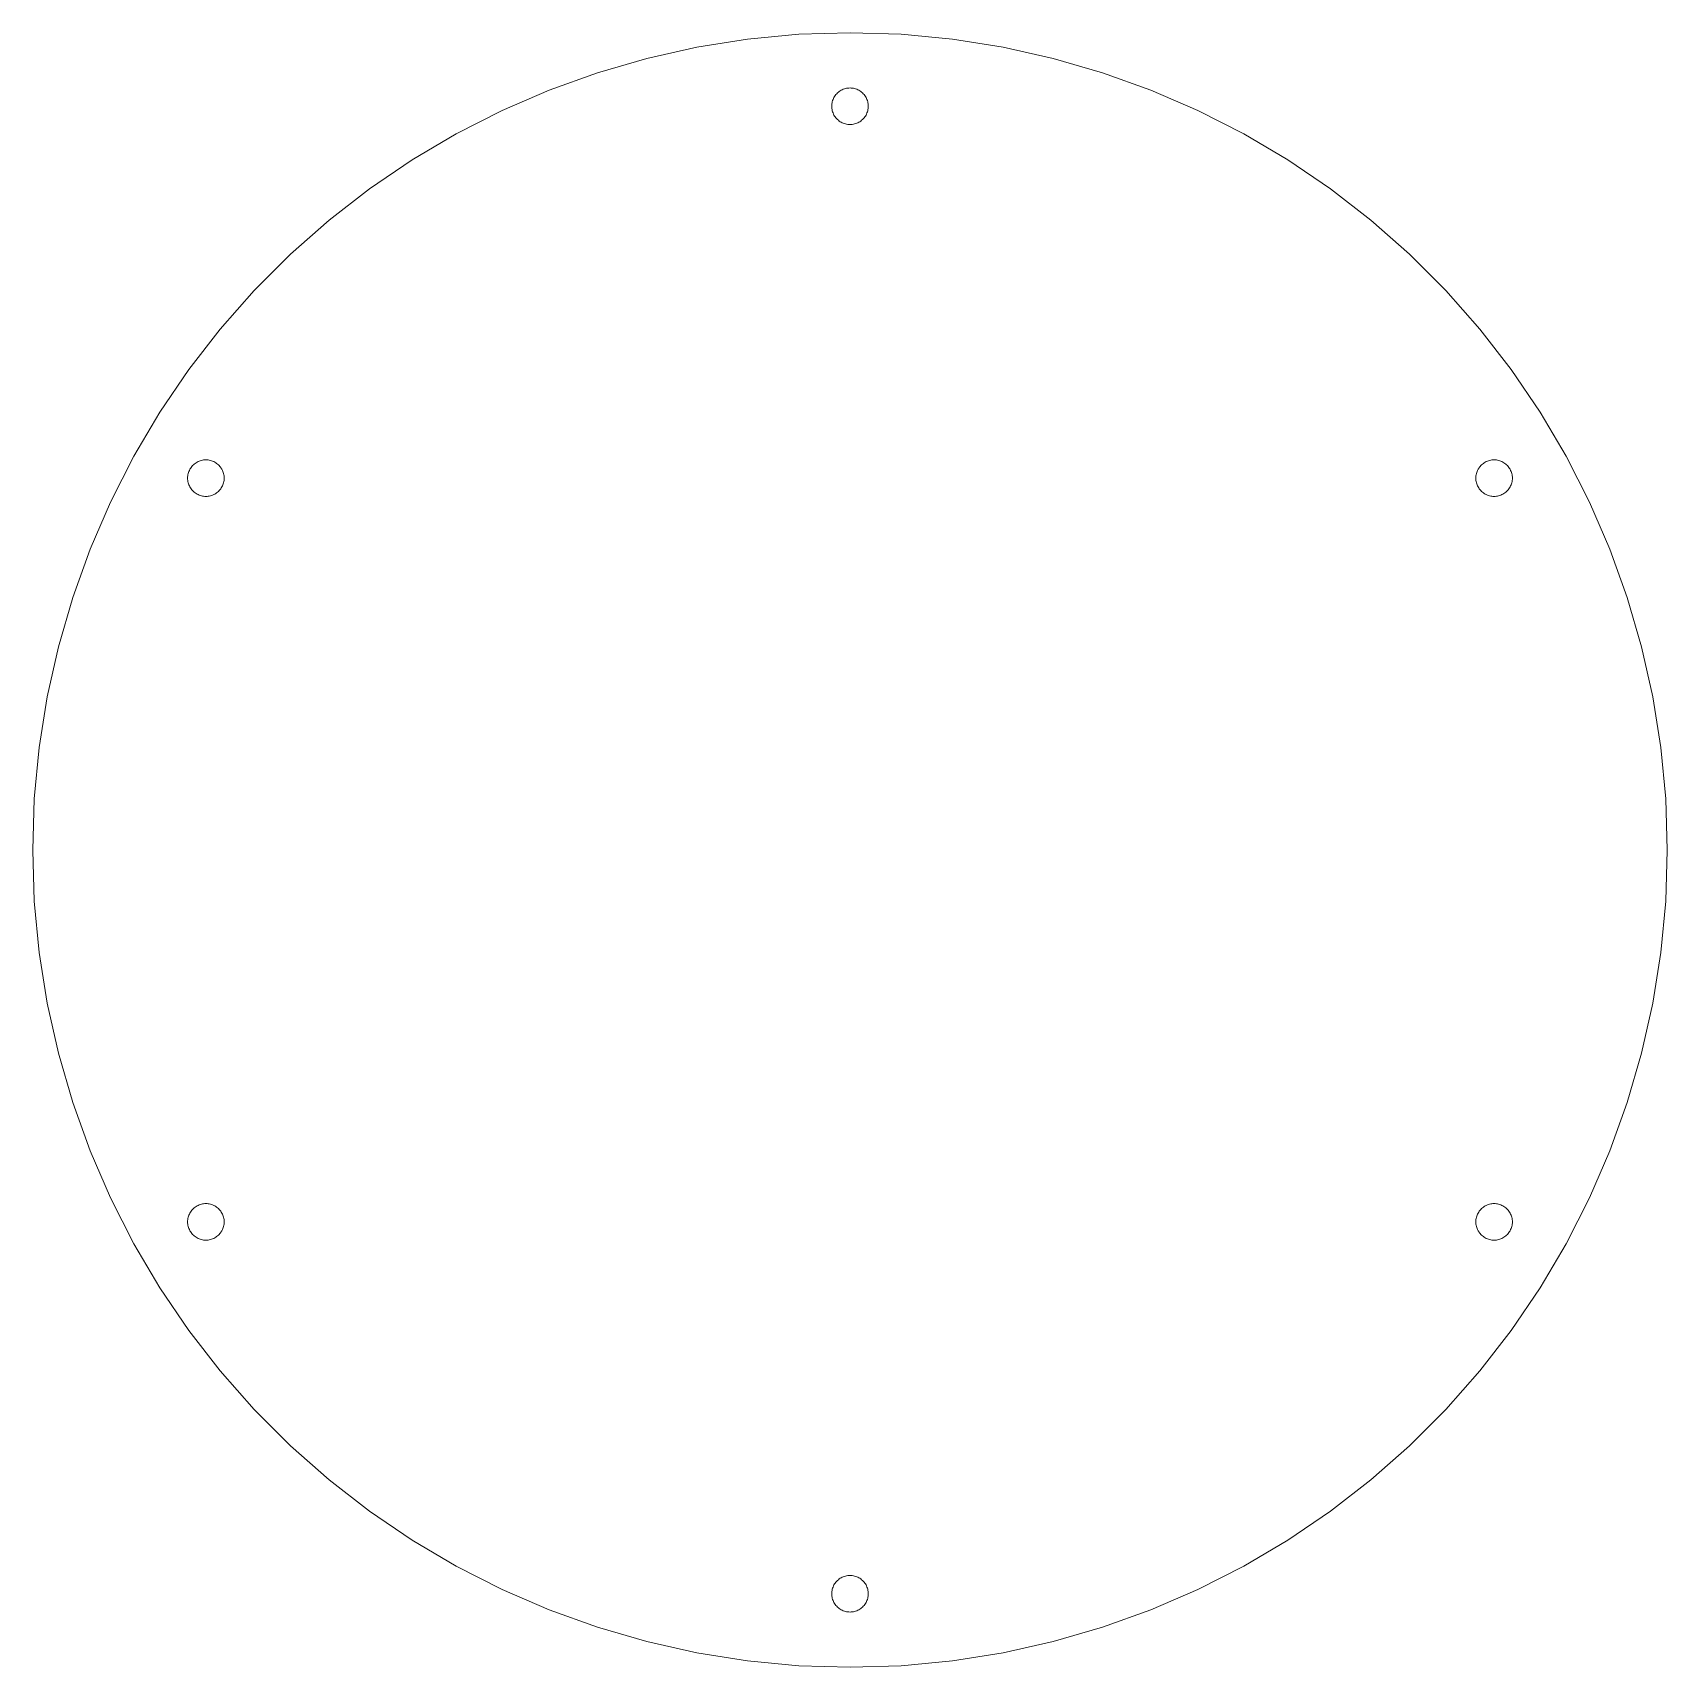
# Model space of a CAD drawing. Header units: millimetres. Extents: x -50 to 50, y -50 to 50.
import ezdxf

# ---------------------------------------------------------------- set-up
doc = ezdxf.new("R2010")
doc.units = ezdxf.units.MM
doc.layers.get('0').update_dxf_attribs({"linetype": 'CONTINUOUS', "lineweight": 0})

msp = doc.modelspace()

# ---------------------------------------------------------------- linework, layer by layer
for p, q in [((-3.14, 49.901), (0, 50)), ((0, 50), (3.14, 49.901)), ((-12.434, 48.429), (-9.369, 49.114)), ((-9.369, 49.114), (-6.267, 49.606)), ((-6.267, 49.606), (-3.14, 49.901)), ((3.14, 49.901), (6.267, 49.606)), ((6.267, 49.606), (9.369, 49.114)), ((9.369, 49.114), (12.434, 48.429)), ((-15.451, 47.553), (-12.434, 48.429)), ((12.434, 48.429), (15.451, 47.553)), ((-18.406, 46.489), (-15.451, 47.553)), ((15.451, 47.553), (18.406, 46.489)), ((-21.289, 45.241), (-18.406, 46.489)), ((-1.011, 45.976), (-0.979, 46.038)), ((-0.979, 46.038), (-0.944, 46.099)), ((-0.944, 46.099), (-0.904, 46.157)), ((-0.904, 46.157), (-0.861, 46.212)), ((-0.861, 46.212), (-0.815, 46.265)), ((-0.815, 46.265), (-0.765, 46.315)), ((-0.765, 46.315), (-0.712, 46.361)), ((-0.712, 46.361), (-0.657, 46.404)), ((-0.657, 46.404), (-0.599, 46.444)), ((-0.599, 46.444), (-0.538, 46.479)), ((-0.538, 46.479), (-0.476, 46.511)), ((-0.476, 46.511), (-0.411, 46.539)), ((-0.411, 46.539), (-0.345, 46.563)), ((-0.345, 46.563), (-0.278, 46.582)), ((-0.278, 46.582), (-0.209, 46.598)), ((-0.209, 46.598), (-0.14, 46.609)), ((-0.14, 46.609), (-0.07, 46.615)), ((-0.07, 46.615), (0, 46.618)), ((0, 46.618), (0.07, 46.615)), ((0.07, 46.615), (0.14, 46.609)), ((0.14, 46.609), (0.209, 46.598)), ((0.209, 46.598), (0.278, 46.582)), ((0.278, 46.582), (0.345, 46.563)), ((0.345, 46.563), (0.411, 46.539)), ((0.411, 46.539), (0.476, 46.511)), ((0.476, 46.511), (0.538, 46.479)), ((0.538, 46.479), (0.599, 46.444)), ((0.599, 46.444), (0.657, 46.404)), ((0.657, 46.404), (0.712, 46.361)), ((0.712, 46.361), (0.765, 46.315)), ((0.765, 46.315), (0.815, 46.265)), ((0.815, 46.265), (0.861, 46.212)), ((0.861, 46.212), (0.904, 46.157)), ((0.904, 46.157), (0.944, 46.099)), ((0.944, 46.099), (0.979, 46.038)), ((0.979, 46.038), (1.011, 45.976)), ((18.406, 46.489), (21.289, 45.241)), ((-24.088, 43.815), (-21.289, 45.241)), ((-1.118, 45.5), (-1.115, 45.57)), ((-1.115, 45.43), (-1.118, 45.5)), ((-1.115, 45.57), (-1.109, 45.64)), ((-1.109, 45.36), (-1.115, 45.43)), ((-1.109, 45.64), (-1.098, 45.709)), ((-1.098, 45.291), (-1.109, 45.36)), ((-1.098, 45.709), (-1.082, 45.778)), ((-1.082, 45.222), (-1.098, 45.291)), ((-1.082, 45.778), (-1.063, 45.845)), ((-1.063, 45.155), (-1.082, 45.222)), ((-1.063, 45.845), (-1.039, 45.911)), ((-1.039, 45.089), (-1.063, 45.155)), ((-1.039, 45.911), (-1.011, 45.976)), ((-1.011, 45.024), (-1.039, 45.089)), ((-0.979, 44.962), (-1.011, 45.024)), ((1.011, 45.024), (0.979, 44.962)), ((1.011, 45.976), (1.039, 45.911)), ((1.039, 45.089), (1.011, 45.024)), ((1.039, 45.911), (1.063, 45.845)), ((1.063, 45.155), (1.039, 45.089)), ((1.063, 45.845), (1.082, 45.778)), ((1.082, 45.222), (1.063, 45.155)), ((1.082, 45.778), (1.098, 45.709)), ((1.098, 45.291), (1.082, 45.222)), ((1.098, 45.709), (1.109, 45.64)), ((1.109, 45.36), (1.098, 45.291)), ((1.109, 45.64), (1.115, 45.57)), ((1.115, 45.43), (1.109, 45.36)), ((1.115, 45.57), (1.118, 45.5)), ((1.118, 45.5), (1.115, 45.43)), ((21.289, 45.241), (24.088, 43.815)), ((-0.944, 44.901), (-0.979, 44.962)), ((-0.904, 44.843), (-0.944, 44.901)), ((-0.861, 44.788), (-0.904, 44.843)), ((-0.815, 44.735), (-0.861, 44.788)), ((-0.765, 44.685), (-0.815, 44.735)), ((-0.712, 44.639), (-0.765, 44.685)), ((-0.657, 44.596), (-0.712, 44.639)), ((-0.599, 44.556), (-0.657, 44.596)), ((-0.538, 44.521), (-0.599, 44.556)), ((-0.476, 44.489), (-0.538, 44.521)), ((-0.411, 44.461), (-0.476, 44.489)), ((-0.345, 44.437), (-0.411, 44.461)), ((-0.278, 44.418), (-0.345, 44.437)), ((-0.209, 44.402), (-0.278, 44.418)), ((-0.14, 44.391), (-0.209, 44.402)), ((-0.07, 44.385), (-0.14, 44.391)), ((0, 44.382), (-0.07, 44.385)), ((0.07, 44.385), (0, 44.382)), ((0.14, 44.391), (0.07, 44.385)), ((0.209, 44.402), (0.14, 44.391)), ((0.278, 44.418), (0.209, 44.402)), ((0.345, 44.437), (0.278, 44.418)), ((0.411, 44.461), (0.345, 44.437)), ((0.476, 44.489), (0.411, 44.461)), ((0.538, 44.521), (0.476, 44.489)), ((0.599, 44.556), (0.538, 44.521)), ((0.657, 44.596), (0.599, 44.556)), ((0.712, 44.639), (0.657, 44.596)), ((0.765, 44.685), (0.712, 44.639)), ((0.815, 44.735), (0.765, 44.685)), ((0.861, 44.788), (0.815, 44.735)), ((0.904, 44.843), (0.861, 44.788)), ((0.944, 44.901), (0.904, 44.843)), ((0.979, 44.962), (0.944, 44.901)), ((-26.791, 42.216), (-24.088, 43.815)), ((24.088, 43.815), (26.791, 42.216)), ((-29.389, 40.451), (-26.791, 42.216)), ((26.791, 42.216), (29.389, 40.451)), ((-31.871, 38.526), (-29.389, 40.451)), ((29.389, 40.451), (31.871, 38.526)), ((-34.227, 36.448), (-31.871, 38.526)), ((31.871, 38.526), (34.227, 36.448)), ((-36.448, 34.227), (-34.227, 36.448)), ((34.227, 36.448), (36.448, 34.227)), ((-38.526, 31.871), (-36.448, 34.227)), ((36.448, 34.227), (38.526, 31.871)), ((-40.451, 29.389), (-38.526, 31.871)), ((38.526, 31.871), (40.451, 29.389)), ((-42.216, 26.791), (-40.451, 29.389)), ((40.451, 29.389), (42.216, 26.791)), ((-43.815, 24.088), (-42.216, 26.791)), ((42.216, 26.791), (43.815, 24.088)), ((-45.241, 21.289), (-43.815, 24.088)), ((43.815, 24.088), (45.241, 21.289)), ((-40.502, 22.959), (-40.487, 23.028)), ((-40.487, 23.028), (-40.467, 23.095)), ((-40.467, 23.095), (-40.443, 23.161)), ((-40.443, 23.161), (-40.415, 23.226)), ((-40.415, 23.226), (-40.384, 23.288)), ((-40.384, 23.288), (-40.348, 23.349)), ((-40.348, 23.349), (-40.308, 23.407)), ((-40.308, 23.407), (-40.265, 23.462)), ((-40.265, 23.462), (-40.219, 23.515)), ((-40.219, 23.515), (-40.169, 23.565)), ((-40.169, 23.565), (-40.117, 23.611)), ((-40.117, 23.611), (-40.061, 23.654)), ((-40.061, 23.654), (-40.003, 23.694)), ((-40.003, 23.694), (-39.943, 23.729)), ((-39.943, 23.729), (-39.88, 23.761)), ((-39.88, 23.761), (-39.816, 23.789)), ((-39.816, 23.789), (-39.75, 23.813)), ((-39.75, 23.813), (-39.682, 23.832)), ((-39.682, 23.832), (-39.614, 23.848)), ((-39.614, 23.848), (-39.544, 23.859)), ((-39.544, 23.859), (-39.474, 23.865)), ((-39.474, 23.865), (-39.404, 23.868)), ((-39.404, 23.868), (-39.334, 23.865)), ((-39.334, 23.865), (-39.264, 23.859)), ((-39.264, 23.859), (-39.195, 23.848)), ((-39.195, 23.848), (-39.126, 23.832)), ((-39.126, 23.832), (-39.059, 23.813)), ((-39.059, 23.813), (-38.993, 23.789)), ((-38.993, 23.789), (-38.928, 23.761)), ((-38.928, 23.761), (-38.866, 23.729)), ((-38.866, 23.729), (-38.805, 23.694)), ((-38.805, 23.694), (-38.747, 23.654)), ((-38.747, 23.654), (-38.692, 23.611)), ((-38.692, 23.611), (-38.639, 23.565)), ((-38.639, 23.565), (-38.589, 23.515)), ((-38.589, 23.515), (-38.543, 23.462)), ((-38.543, 23.462), (-38.5, 23.407)), ((-38.5, 23.407), (-38.461, 23.349)), ((-38.461, 23.349), (-38.425, 23.288)), ((-38.425, 23.288), (-38.393, 23.226)), ((-38.393, 23.226), (-38.365, 23.161)), ((-38.365, 23.161), (-38.341, 23.095)), ((-38.341, 23.095), (-38.322, 23.028)), ((-38.322, 23.028), (-38.306, 22.959)), ((38.306, 22.959), (38.322, 23.028)), ((38.322, 23.028), (38.341, 23.095)), ((38.341, 23.095), (38.365, 23.161)), ((38.365, 23.161), (38.393, 23.226)), ((38.393, 23.226), (38.425, 23.288)), ((38.425, 23.288), (38.461, 23.349)), ((38.461, 23.349), (38.5, 23.407)), ((38.5, 23.407), (38.543, 23.462)), ((38.543, 23.462), (38.589, 23.515)), ((38.589, 23.515), (38.639, 23.565)), ((38.639, 23.565), (38.692, 23.611)), ((38.692, 23.611), (38.747, 23.654)), ((38.747, 23.654), (38.805, 23.694)), ((38.805, 23.694), (38.866, 23.729)), ((38.866, 23.729), (38.928, 23.761)), ((38.928, 23.761), (38.993, 23.789)), ((38.993, 23.789), (39.059, 23.813)), ((39.059, 23.813), (39.126, 23.832)), ((39.126, 23.832), (39.195, 23.848)), ((39.195, 23.848), (39.264, 23.859)), ((39.264, 23.859), (39.334, 23.865)), ((39.334, 23.865), (39.404, 23.868)), ((39.404, 23.868), (39.474, 23.865)), ((39.474, 23.865), (39.544, 23.859)), ((39.544, 23.859), (39.614, 23.848)), ((39.614, 23.848), (39.682, 23.832)), ((39.682, 23.832), (39.75, 23.813)), ((39.75, 23.813), (39.816, 23.789)), ((39.816, 23.789), (39.88, 23.761)), ((39.88, 23.761), (39.943, 23.729)), ((39.943, 23.729), (40.003, 23.694)), ((40.003, 23.694), (40.061, 23.654)), ((40.061, 23.654), (40.117, 23.611)), ((40.117, 23.611), (40.169, 23.565)), ((40.169, 23.565), (40.219, 23.515)), ((40.219, 23.515), (40.265, 23.462)), ((40.265, 23.462), (40.308, 23.407)), ((40.308, 23.407), (40.348, 23.349)), ((40.348, 23.349), (40.384, 23.288)), ((40.384, 23.288), (40.415, 23.226)), ((40.415, 23.226), (40.443, 23.161)), ((40.443, 23.161), (40.467, 23.095)), ((40.467, 23.095), (40.487, 23.028)), ((40.487, 23.028), (40.502, 22.959)), ((-40.522, 22.75), (-40.52, 22.82)), ((-40.52, 22.68), (-40.522, 22.75)), ((-40.52, 22.82), (-40.513, 22.89)), ((-40.513, 22.61), (-40.52, 22.68)), ((-40.513, 22.89), (-40.502, 22.959)), ((-40.502, 22.541), (-40.513, 22.61)), ((-40.487, 22.472), (-40.502, 22.541)), ((-40.467, 22.405), (-40.487, 22.472)), ((-40.443, 22.339), (-40.467, 22.405)), ((-40.415, 22.274), (-40.443, 22.339)), ((-40.384, 22.212), (-40.415, 22.274)), ((-40.348, 22.151), (-40.384, 22.212)), ((-40.308, 22.093), (-40.348, 22.151)), ((-40.265, 22.038), (-40.308, 22.093)), ((-40.219, 21.985), (-40.265, 22.038)), ((-38.543, 22.038), (-38.589, 21.985)), ((-38.5, 22.093), (-38.543, 22.038)), ((-38.461, 22.151), (-38.5, 22.093)), ((-38.425, 22.212), (-38.461, 22.151)), ((-38.393, 22.274), (-38.425, 22.212)), ((-38.365, 22.339), (-38.393, 22.274)), ((-38.341, 22.405), (-38.365, 22.339)), ((-38.322, 22.472), (-38.341, 22.405)), ((-38.306, 22.541), (-38.322, 22.472)), ((-38.306, 22.959), (-38.295, 22.89)), ((-38.295, 22.61), (-38.306, 22.541)), ((-38.295, 22.89), (-38.289, 22.82)), ((-38.289, 22.68), (-38.295, 22.61)), ((-38.289, 22.82), (-38.287, 22.75)), ((-38.287, 22.75), (-38.289, 22.68)), ((38.287, 22.75), (38.289, 22.82)), ((38.289, 22.68), (38.287, 22.75)), ((38.289, 22.82), (38.295, 22.89)), ((38.295, 22.61), (38.289, 22.68)), ((38.295, 22.89), (38.306, 22.959)), ((38.306, 22.541), (38.295, 22.61)), ((38.322, 22.472), (38.306, 22.541)), ((38.341, 22.405), (38.322, 22.472)), ((38.365, 22.339), (38.341, 22.405)), ((38.393, 22.274), (38.365, 22.339)), ((38.425, 22.212), (38.393, 22.274)), ((38.461, 22.151), (38.425, 22.212)), ((38.5, 22.093), (38.461, 22.151)), ((38.543, 22.038), (38.5, 22.093)), ((38.589, 21.985), (38.543, 22.038)), ((40.265, 22.038), (40.219, 21.985)), ((40.308, 22.093), (40.265, 22.038)), ((40.348, 22.151), (40.308, 22.093)), ((40.384, 22.212), (40.348, 22.151)), ((40.415, 22.274), (40.384, 22.212)), ((40.443, 22.339), (40.415, 22.274)), ((40.467, 22.405), (40.443, 22.339)), ((40.487, 22.472), (40.467, 22.405)), ((40.502, 22.541), (40.487, 22.472)), ((40.502, 22.959), (40.513, 22.89)), ((40.513, 22.61), (40.502, 22.541)), ((40.513, 22.89), (40.52, 22.82)), ((40.52, 22.68), (40.513, 22.61)), ((40.52, 22.82), (40.522, 22.75)), ((40.522, 22.75), (40.52, 22.68)), ((-46.489, 18.406), (-45.241, 21.289)), ((-40.169, 21.935), (-40.219, 21.985)), ((-40.117, 21.889), (-40.169, 21.935)), ((-40.061, 21.846), (-40.117, 21.889)), ((-40.003, 21.806), (-40.061, 21.846)), ((-39.943, 21.771), (-40.003, 21.806)), ((-39.88, 21.739), (-39.943, 21.771)), ((-39.816, 21.711), (-39.88, 21.739)), ((-39.75, 21.687), (-39.816, 21.711)), ((-39.682, 21.668), (-39.75, 21.687)), ((-39.614, 21.652), (-39.682, 21.668)), ((-39.544, 21.641), (-39.614, 21.652)), ((-39.474, 21.635), (-39.544, 21.641)), ((-39.404, 21.632), (-39.474, 21.635)), ((-39.334, 21.635), (-39.404, 21.632)), ((-39.264, 21.641), (-39.334, 21.635)), ((-39.195, 21.652), (-39.264, 21.641)), ((-39.126, 21.668), (-39.195, 21.652)), ((-39.059, 21.687), (-39.126, 21.668)), ((-38.993, 21.711), (-39.059, 21.687)), ((-38.928, 21.739), (-38.993, 21.711)), ((-38.866, 21.771), (-38.928, 21.739)), ((-38.805, 21.806), (-38.866, 21.771)), ((-38.747, 21.846), (-38.805, 21.806)), ((-38.692, 21.889), (-38.747, 21.846)), ((-38.639, 21.935), (-38.692, 21.889)), ((-38.589, 21.985), (-38.639, 21.935)), ((38.639, 21.935), (38.589, 21.985)), ((38.692, 21.889), (38.639, 21.935)), ((38.747, 21.846), (38.692, 21.889)), ((38.805, 21.806), (38.747, 21.846)), ((38.866, 21.771), (38.805, 21.806)), ((38.928, 21.739), (38.866, 21.771)), ((38.993, 21.711), (38.928, 21.739)), ((39.059, 21.687), (38.993, 21.711)), ((39.126, 21.668), (39.059, 21.687)), ((39.195, 21.652), (39.126, 21.668)), ((39.264, 21.641), (39.195, 21.652)), ((39.334, 21.635), (39.264, 21.641)), ((39.404, 21.632), (39.334, 21.635)), ((39.474, 21.635), (39.404, 21.632)), ((39.544, 21.641), (39.474, 21.635)), ((39.614, 21.652), (39.544, 21.641)), ((39.682, 21.668), (39.614, 21.652)), ((39.75, 21.687), (39.682, 21.668)), ((39.816, 21.711), (39.75, 21.687)), ((39.88, 21.739), (39.816, 21.711)), ((39.943, 21.771), (39.88, 21.739)), ((40.003, 21.806), (39.943, 21.771)), ((40.061, 21.846), (40.003, 21.806)), ((40.117, 21.889), (40.061, 21.846)), ((40.169, 21.935), (40.117, 21.889)), ((40.219, 21.985), (40.169, 21.935)), ((45.241, 21.289), (46.489, 18.406)), ((-47.553, 15.451), (-46.489, 18.406)), ((46.489, 18.406), (47.553, 15.451)), ((-48.429, 12.434), (-47.553, 15.451)), ((47.553, 15.451), (48.429, 12.434)), ((-49.114, 9.369), (-48.429, 12.434)), ((48.429, 12.434), (49.114, 9.369)), ((-49.606, 6.267), (-49.114, 9.369)), ((49.114, 9.369), (49.606, 6.267)), ((-49.901, 3.14), (-49.606, 6.267)), ((49.606, 6.267), (49.901, 3.14)), ((-50, 0), (-49.901, 3.14)), ((49.901, 3.14), (50, 0)), ((-49.901, -3.14), (-50, 0)), ((50, 0), (49.901, -3.14)), ((-49.606, -6.267), (-49.901, -3.14)), ((49.901, -3.14), (49.606, -6.267)), ((-49.114, -9.369), (-49.606, -6.267)), ((49.606, -6.267), (49.114, -9.369)), ((-48.429, -12.434), (-49.114, -9.369)), ((49.114, -9.369), (48.429, -12.434)), ((-47.553, -15.451), (-48.429, -12.434)), ((48.429, -12.434), (47.553, -15.451)), ((-46.489, -18.406), (-47.553, -15.451)), ((47.553, -15.451), (46.489, -18.406)), ((-45.241, -21.289), (-46.489, -18.406)), ((46.489, -18.406), (45.241, -21.289)), ((-43.815, -24.088), (-45.241, -21.289)), ((-40.265, -22.038), (-40.219, -21.985)), ((-40.219, -21.985), (-40.169, -21.935)), ((-40.169, -21.935), (-40.117, -21.889)), ((-40.117, -21.889), (-40.061, -21.846)), ((-40.061, -21.846), (-40.003, -21.806)), ((-40.003, -21.806), (-39.943, -21.771)), ((-39.943, -21.771), (-39.88, -21.739)), ((-39.88, -21.739), (-39.816, -21.711)), ((-39.816, -21.711), (-39.75, -21.687)), ((-39.75, -21.687), (-39.682, -21.668)), ((-39.682, -21.668), (-39.614, -21.652)), ((-39.614, -21.652), (-39.544, -21.641)), ((-39.544, -21.641), (-39.474, -21.635)), ((-39.474, -21.635), (-39.404, -21.632)), ((-39.404, -21.632), (-39.334, -21.635)), ((-39.334, -21.635), (-39.264, -21.641)), ((-39.264, -21.641), (-39.195, -21.652)), ((-39.195, -21.652), (-39.126, -21.668)), ((-39.126, -21.668), (-39.059, -21.687)), ((-39.059, -21.687), (-38.993, -21.711)), ((-38.993, -21.711), (-38.928, -21.739)), ((-38.928, -21.739), (-38.866, -21.771)), ((-38.866, -21.771), (-38.805, -21.806)), ((-38.805, -21.806), (-38.747, -21.846)), ((-38.747, -21.846), (-38.692, -21.889)), ((-38.692, -21.889), (-38.639, -21.935)), ((-38.639, -21.935), (-38.589, -21.985)), ((-38.589, -21.985), (-38.543, -22.038)), ((38.543, -22.038), (38.589, -21.985)), ((38.589, -21.985), (38.639, -21.935)), ((38.639, -21.935), (38.692, -21.889)), ((38.692, -21.889), (38.747, -21.846)), ((38.747, -21.846), (38.805, -21.806)), ((38.805, -21.806), (38.866, -21.771)), ((38.866, -21.771), (38.928, -21.739)), ((38.928, -21.739), (38.993, -21.711)), ((38.993, -21.711), (39.059, -21.687)), ((39.059, -21.687), (39.126, -21.668)), ((39.126, -21.668), (39.195, -21.652)), ((39.195, -21.652), (39.264, -21.641)), ((39.264, -21.641), (39.334, -21.635)), ((39.334, -21.635), (39.404, -21.632)), ((39.404, -21.632), (39.474, -21.635)), ((39.474, -21.635), (39.544, -21.641)), ((39.544, -21.641), (39.614, -21.652)), ((39.614, -21.652), (39.682, -21.668)), ((39.682, -21.668), (39.75, -21.687)), ((39.75, -21.687), (39.816, -21.711)), ((39.816, -21.711), (39.88, -21.739)), ((39.88, -21.739), (39.943, -21.771)), ((39.943, -21.771), (40.003, -21.806)), ((40.003, -21.806), (40.061, -21.846)), ((40.061, -21.846), (40.117, -21.889)), ((40.117, -21.889), (40.169, -21.935)), ((40.169, -21.935), (40.219, -21.985)), ((40.219, -21.985), (40.265, -22.038)), ((45.241, -21.289), (43.815, -24.088)), ((-40.522, -22.75), (-40.52, -22.68)), ((-40.52, -22.82), (-40.522, -22.75)), ((-40.52, -22.68), (-40.513, -22.61)), ((-40.513, -22.89), (-40.52, -22.82)), ((-40.513, -22.61), (-40.502, -22.541)), ((-40.502, -22.959), (-40.513, -22.89)), ((-40.502, -22.541), (-40.487, -22.472)), ((-40.487, -23.028), (-40.502, -22.959)), ((-40.487, -22.472), (-40.467, -22.405)), ((-40.467, -22.405), (-40.443, -22.339)), ((-40.443, -22.339), (-40.415, -22.274)), ((-40.415, -22.274), (-40.384, -22.212)), ((-40.384, -22.212), (-40.348, -22.151)), ((-40.348, -22.151), (-40.308, -22.093)), ((-40.308, -22.093), (-40.265, -22.038)), ((-38.543, -22.038), (-38.5, -22.093)), ((-38.5, -22.093), (-38.461, -22.151)), ((-38.461, -22.151), (-38.425, -22.212)), ((-38.425, -22.212), (-38.393, -22.274)), ((-38.393, -22.274), (-38.365, -22.339)), ((-38.365, -22.339), (-38.341, -22.405)), ((-38.341, -22.405), (-38.322, -22.472)), ((-38.322, -22.472), (-38.306, -22.541)), ((-38.306, -22.959), (-38.322, -23.028)), ((-38.306, -22.541), (-38.295, -22.61)), ((-38.295, -22.89), (-38.306, -22.959)), ((-38.295, -22.61), (-38.289, -22.68)), ((-38.289, -22.82), (-38.295, -22.89)), ((-38.289, -22.68), (-38.287, -22.75)), ((-38.287, -22.75), (-38.289, -22.82)), ((38.287, -22.75), (38.289, -22.68)), ((38.289, -22.82), (38.287, -22.75)), ((38.289, -22.68), (38.295, -22.61)), ((38.295, -22.89), (38.289, -22.82)), ((38.295, -22.61), (38.306, -22.541)), ((38.306, -22.959), (38.295, -22.89)), ((38.306, -22.541), (38.322, -22.472)), ((38.322, -23.028), (38.306, -22.959)), ((38.322, -22.472), (38.341, -22.405)), ((38.341, -22.405), (38.365, -22.339)), ((38.365, -22.339), (38.393, -22.274)), ((38.393, -22.274), (38.425, -22.212)), ((38.425, -22.212), (38.461, -22.151)), ((38.461, -22.151), (38.5, -22.093)), ((38.5, -22.093), (38.543, -22.038)), ((40.265, -22.038), (40.308, -22.093)), ((40.308, -22.093), (40.348, -22.151)), ((40.348, -22.151), (40.384, -22.212)), ((40.384, -22.212), (40.415, -22.274)), ((40.415, -22.274), (40.443, -22.339)), ((40.443, -22.339), (40.467, -22.405)), ((40.467, -22.405), (40.487, -22.472)), ((40.487, -22.472), (40.502, -22.541)), ((40.502, -22.959), (40.487, -23.028)), ((40.502, -22.541), (40.513, -22.61)), ((40.513, -22.89), (40.502, -22.959)), ((40.513, -22.61), (40.52, -22.68)), ((40.52, -22.82), (40.513, -22.89)), ((40.52, -22.68), (40.522, -22.75)), ((40.522, -22.75), (40.52, -22.82)), ((-40.467, -23.095), (-40.487, -23.028)), ((-40.443, -23.161), (-40.467, -23.095)), ((-40.415, -23.226), (-40.443, -23.161)), ((-40.384, -23.288), (-40.415, -23.226)), ((-40.348, -23.349), (-40.384, -23.288)), ((-40.308, -23.407), (-40.348, -23.349)), ((-40.265, -23.462), (-40.308, -23.407)), ((-40.219, -23.515), (-40.265, -23.462)), ((-40.169, -23.565), (-40.219, -23.515)), ((-40.117, -23.611), (-40.169, -23.565)), ((-40.061, -23.654), (-40.117, -23.611)), ((-40.003, -23.694), (-40.061, -23.654)), ((-39.943, -23.729), (-40.003, -23.694)), ((-39.88, -23.761), (-39.943, -23.729)), ((-39.816, -23.789), (-39.88, -23.761)), ((-39.75, -23.813), (-39.816, -23.789)), ((-39.682, -23.832), (-39.75, -23.813)), ((-39.614, -23.848), (-39.682, -23.832)), ((-39.544, -23.859), (-39.614, -23.848)), ((-39.474, -23.865), (-39.544, -23.859)), ((-39.404, -23.868), (-39.474, -23.865)), ((-39.334, -23.865), (-39.404, -23.868)), ((-39.264, -23.859), (-39.334, -23.865)), ((-39.195, -23.848), (-39.264, -23.859)), ((-39.126, -23.832), (-39.195, -23.848)), ((-39.059, -23.813), (-39.126, -23.832)), ((-38.993, -23.789), (-39.059, -23.813)), ((-38.928, -23.761), (-38.993, -23.789)), ((-38.866, -23.729), (-38.928, -23.761)), ((-38.805, -23.694), (-38.866, -23.729)), ((-38.747, -23.654), (-38.805, -23.694)), ((-38.692, -23.611), (-38.747, -23.654)), ((-38.639, -23.565), (-38.692, -23.611)), ((-38.589, -23.515), (-38.639, -23.565)), ((-38.543, -23.462), (-38.589, -23.515)), ((-38.5, -23.407), (-38.543, -23.462)), ((-38.461, -23.349), (-38.5, -23.407)), ((-38.425, -23.288), (-38.461, -23.349)), ((-38.393, -23.226), (-38.425, -23.288)), ((-38.365, -23.161), (-38.393, -23.226)), ((-38.341, -23.095), (-38.365, -23.161)), ((-38.322, -23.028), (-38.341, -23.095)), ((38.341, -23.095), (38.322, -23.028)), ((38.365, -23.161), (38.341, -23.095)), ((38.393, -23.226), (38.365, -23.161)), ((38.425, -23.288), (38.393, -23.226)), ((38.461, -23.349), (38.425, -23.288)), ((38.5, -23.407), (38.461, -23.349)), ((38.543, -23.462), (38.5, -23.407)), ((38.589, -23.515), (38.543, -23.462)), ((38.639, -23.565), (38.589, -23.515)), ((38.692, -23.611), (38.639, -23.565)), ((38.747, -23.654), (38.692, -23.611)), ((38.805, -23.694), (38.747, -23.654)), ((38.866, -23.729), (38.805, -23.694)), ((38.928, -23.761), (38.866, -23.729)), ((38.993, -23.789), (38.928, -23.761)), ((39.059, -23.813), (38.993, -23.789)), ((39.126, -23.832), (39.059, -23.813)), ((39.195, -23.848), (39.126, -23.832)), ((39.264, -23.859), (39.195, -23.848)), ((39.334, -23.865), (39.264, -23.859)), ((39.404, -23.868), (39.334, -23.865)), ((39.474, -23.865), (39.404, -23.868)), ((39.544, -23.859), (39.474, -23.865)), ((39.614, -23.848), (39.544, -23.859)), ((39.682, -23.832), (39.614, -23.848)), ((39.75, -23.813), (39.682, -23.832)), ((39.816, -23.789), (39.75, -23.813)), ((39.88, -23.761), (39.816, -23.789)), ((39.943, -23.729), (39.88, -23.761)), ((40.003, -23.694), (39.943, -23.729)), ((40.061, -23.654), (40.003, -23.694)), ((40.117, -23.611), (40.061, -23.654)), ((40.169, -23.565), (40.117, -23.611)), ((40.219, -23.515), (40.169, -23.565)), ((40.265, -23.462), (40.219, -23.515)), ((40.308, -23.407), (40.265, -23.462)), ((40.348, -23.349), (40.308, -23.407)), ((40.384, -23.288), (40.348, -23.349)), ((40.415, -23.226), (40.384, -23.288)), ((40.443, -23.161), (40.415, -23.226)), ((40.467, -23.095), (40.443, -23.161)), ((40.487, -23.028), (40.467, -23.095)), ((-42.216, -26.791), (-43.815, -24.088)), ((43.815, -24.088), (42.216, -26.791)), ((-40.451, -29.389), (-42.216, -26.791)), ((42.216, -26.791), (40.451, -29.389)), ((-38.526, -31.871), (-40.451, -29.389)), ((40.451, -29.389), (38.526, -31.871)), ((-36.448, -34.227), (-38.526, -31.871)), ((38.526, -31.871), (36.448, -34.227)), ((-34.227, -36.448), (-36.448, -34.227)), ((36.448, -34.227), (34.227, -36.448)), ((-31.871, -38.526), (-34.227, -36.448)), ((34.227, -36.448), (31.871, -38.526)), ((-29.389, -40.451), (-31.871, -38.526)), ((31.871, -38.526), (29.389, -40.451)), ((-26.791, -42.216), (-29.389, -40.451)), ((29.389, -40.451), (26.791, -42.216)), ((-24.088, -43.815), (-26.791, -42.216)), ((26.791, -42.216), (24.088, -43.815)), ((-21.289, -45.241), (-24.088, -43.815)), ((24.088, -43.815), (21.289, -45.241)), ((-1.011, -45.024), (-0.979, -44.962)), ((-0.979, -44.962), (-0.944, -44.901)), ((-0.944, -44.901), (-0.904, -44.843)), ((-0.904, -44.843), (-0.861, -44.788)), ((-0.861, -44.788), (-0.815, -44.735)), ((-0.815, -44.735), (-0.765, -44.685)), ((-0.765, -44.685), (-0.712, -44.639)), ((-0.712, -44.639), (-0.657, -44.596)), ((-0.657, -44.596), (-0.599, -44.556)), ((-0.599, -44.556), (-0.538, -44.521)), ((-0.538, -44.521), (-0.476, -44.489)), ((-0.476, -44.489), (-0.411, -44.461)), ((-0.411, -44.461), (-0.345, -44.437)), ((-0.345, -44.437), (-0.278, -44.418)), ((-0.278, -44.418), (-0.209, -44.402)), ((-0.209, -44.402), (-0.14, -44.391)), ((-0.14, -44.391), (-0.07, -44.385)), ((-0.07, -44.385), (0, -44.382)), ((0, -44.382), (0.07, -44.385)), ((0.07, -44.385), (0.14, -44.391)), ((0.14, -44.391), (0.209, -44.402)), ((0.209, -44.402), (0.278, -44.418)), ((0.278, -44.418), (0.345, -44.437)), ((0.345, -44.437), (0.411, -44.461)), ((0.411, -44.461), (0.476, -44.489)), ((0.476, -44.489), (0.538, -44.521)), ((0.538, -44.521), (0.599, -44.556)), ((0.599, -44.556), (0.657, -44.596)), ((0.657, -44.596), (0.712, -44.639)), ((0.712, -44.639), (0.765, -44.685)), ((0.765, -44.685), (0.815, -44.735)), ((0.815, -44.735), (0.861, -44.788)), ((0.861, -44.788), (0.904, -44.843)), ((0.904, -44.843), (0.944, -44.901)), ((0.944, -44.901), (0.979, -44.962)), ((0.979, -44.962), (1.011, -45.024)), ((-18.406, -46.489), (-21.289, -45.241)), ((-1.118, -45.5), (-1.115, -45.43)), ((-1.115, -45.57), (-1.118, -45.5)), ((-1.115, -45.43), (-1.109, -45.36)), ((-1.109, -45.64), (-1.115, -45.57)), ((-1.109, -45.36), (-1.098, -45.291)), ((-1.098, -45.709), (-1.109, -45.64)), ((-1.098, -45.291), (-1.082, -45.222)), ((-1.082, -45.778), (-1.098, -45.709)), ((-1.082, -45.222), (-1.063, -45.155)), ((-1.063, -45.845), (-1.082, -45.778)), ((-1.063, -45.155), (-1.039, -45.089)), ((-1.039, -45.911), (-1.063, -45.845)), ((-1.039, -45.089), (-1.011, -45.024)), ((-1.011, -45.976), (-1.039, -45.911)), ((-0.979, -46.038), (-1.011, -45.976)), ((1.011, -45.976), (0.979, -46.038)), ((1.011, -45.024), (1.039, -45.089)), ((1.039, -45.911), (1.011, -45.976)), ((1.039, -45.089), (1.063, -45.155)), ((1.063, -45.845), (1.039, -45.911)), ((1.063, -45.155), (1.082, -45.222)), ((1.082, -45.778), (1.063, -45.845)), ((1.082, -45.222), (1.098, -45.291)), ((1.098, -45.709), (1.082, -45.778)), ((1.098, -45.291), (1.109, -45.36)), ((1.109, -45.64), (1.098, -45.709)), ((1.109, -45.36), (1.115, -45.43)), ((1.115, -45.57), (1.109, -45.64)), ((1.115, -45.43), (1.118, -45.5)), ((1.118, -45.5), (1.115, -45.57)), ((21.289, -45.241), (18.406, -46.489)), ((-15.451, -47.553), (-18.406, -46.489)), ((-0.944, -46.099), (-0.979, -46.038)), ((-0.904, -46.157), (-0.944, -46.099)), ((-0.861, -46.212), (-0.904, -46.157)), ((-0.815, -46.265), (-0.861, -46.212)), ((-0.765, -46.315), (-0.815, -46.265)), ((-0.712, -46.361), (-0.765, -46.315)), ((-0.657, -46.404), (-0.712, -46.361)), ((-0.599, -46.444), (-0.657, -46.404)), ((-0.538, -46.479), (-0.599, -46.444)), ((-0.476, -46.511), (-0.538, -46.479)), ((-0.411, -46.539), (-0.476, -46.511)), ((-0.345, -46.563), (-0.411, -46.539)), ((-0.278, -46.582), (-0.345, -46.563)), ((-0.209, -46.598), (-0.278, -46.582)), ((-0.14, -46.609), (-0.209, -46.598)), ((-0.07, -46.615), (-0.14, -46.609)), ((0, -46.618), (-0.07, -46.615)), ((0.07, -46.615), (0, -46.618)), ((0.14, -46.609), (0.07, -46.615)), ((0.209, -46.598), (0.14, -46.609)), ((0.278, -46.582), (0.209, -46.598)), ((0.345, -46.563), (0.278, -46.582)), ((0.411, -46.539), (0.345, -46.563)), ((0.476, -46.511), (0.411, -46.539)), ((0.538, -46.479), (0.476, -46.511)), ((0.599, -46.444), (0.538, -46.479)), ((0.657, -46.404), (0.599, -46.444)), ((0.712, -46.361), (0.657, -46.404)), ((0.765, -46.315), (0.712, -46.361)), ((0.815, -46.265), (0.765, -46.315)), ((0.861, -46.212), (0.815, -46.265)), ((0.904, -46.157), (0.861, -46.212)), ((0.944, -46.099), (0.904, -46.157)), ((0.979, -46.038), (0.944, -46.099)), ((18.406, -46.489), (15.451, -47.553)), ((-12.434, -48.429), (-15.451, -47.553)), ((15.451, -47.553), (12.434, -48.429)), ((-9.369, -49.114), (-12.434, -48.429)), ((12.434, -48.429), (9.369, -49.114)), ((-6.267, -49.606), (-9.369, -49.114)), ((-3.14, -49.901), (-6.267, -49.606)), ((0, -50), (-3.14, -49.901)), ((3.14, -49.901), (0, -50)), ((6.267, -49.606), (3.14, -49.901)), ((9.369, -49.114), (6.267, -49.606))]:
    msp.add_line(p, q)

doc.saveas('drawing.dxf')
